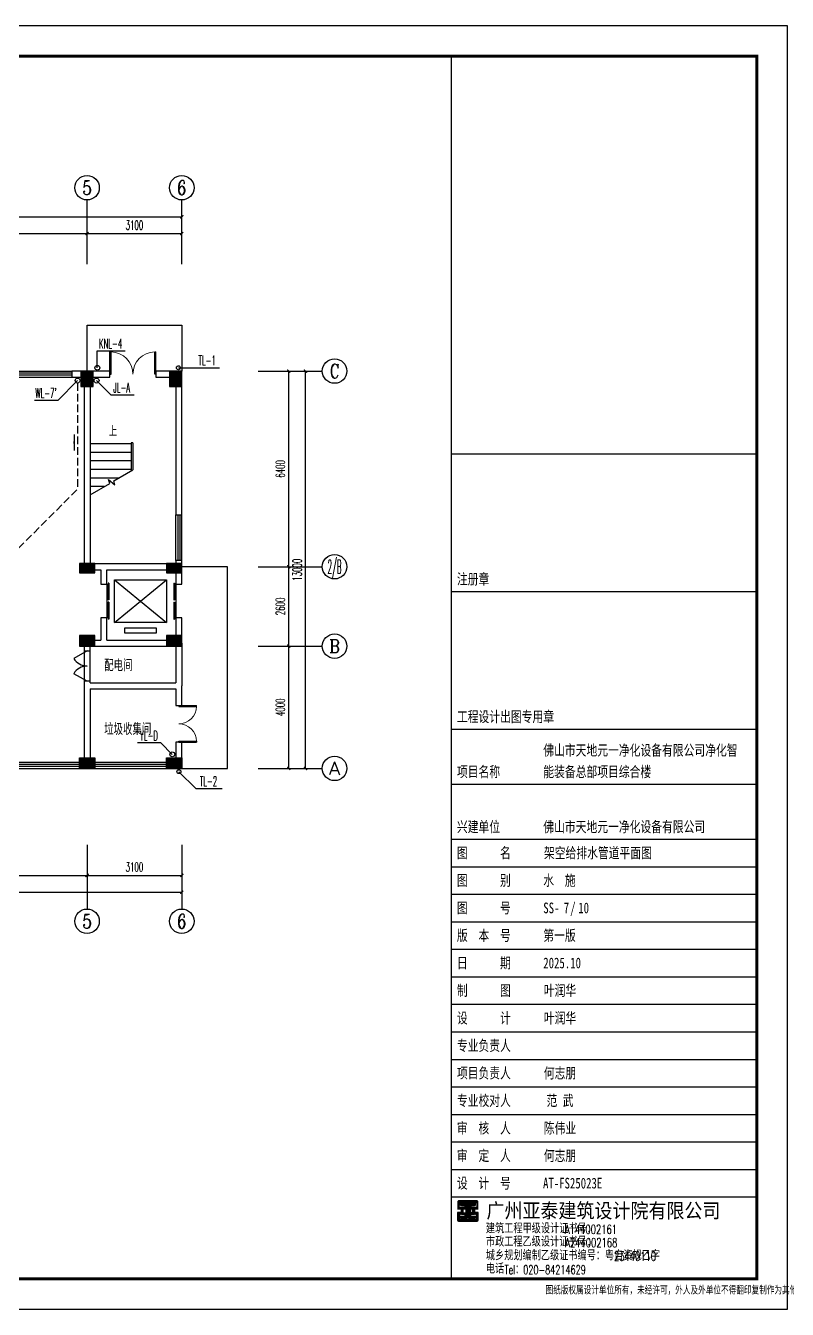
# Model space of a CAD drawing. Extents: x -1254782 to -617813, y -619975 to -323764.
# Drawn here: x -828526 to -803596, y -379629 to -337629 of the extents above; entities that cross this region are included whole.
import ezdxf
from ezdxf.enums import TextEntityAlignment as Align

# ---------------------------------------------------------------- set-up
doc = ezdxf.new("R2010")
doc.units = 0
doc.header["$LTSCALE"] = 1000
doc.header["$MEASUREMENT"] = 0
doc.linetypes.add('DASH', pattern=[0.35, 0.25, -0.1])
for name, color, linetype in [('2', 2, 'Continuous'), ('4', 4, 'Continuous'), ('9', 9, 'Continuous'), ('AXIS', 3, 'Continuous'), ('AXIS_TEXT', 7, 'Continuous'), ('DIM_SYMB', 3, 'Continuous'), ('EVTR', 2, 'Continuous'), ('PIPE-污水', 5, 'DASH'), ('PUB_TITLE', 4, 'Continuous'), ('STAIR', 2, 'Continuous'), ('TWT_LEAD', 3, 'Continuous'), ('TWT_SYMB', 3, 'Continuous'), ('TWT_TEXT', 7, 'Continuous'), ('VPIPE-污水', 5, 'DASH'), ('VPIPE-给水', 1, 'Continuous'), ('VPIPE-雨水', 222, 'DASH'), ('WALL', 7, 'Continuous'), ('WINDOW', 4, 'Continuous'), ('框', 130, 'Continuous')]:
    doc.layers.add(name, color=color, linetype=linetype)
doc.styles.add('-宋体', font='simsun_0.shx', dxfattribs={"width": 0.8})
doc.styles.add('_TCH_AXIS', font='COMPLEX', dxfattribs={"bigfont": 'GBCBIG'})
doc.styles.add('_TCH_DIM', font='SIMPLEX.shx', dxfattribs={"width": 0.8, "bigfont": 'GBCBIG.shx'})
doc.styles.add('_TCH_DIM_T3', font='SIMPLEX.shx', dxfattribs={"width": 0.564706, "bigfont": 'GBCBIG.shx'})
doc.styles.add('COMPLEX', font='COMPLEX')
doc.styles.add('TBC', font='simhei_0.shx', dxfattribs={"width": 0.9})
doc.styles.add('天正', font='SIMPLEX.shx', dxfattribs={"width": 0.7, "bigfont": 'HZTXT.shx'})
doc.dimstyles.new('_TCH_ARCH&&100', dxfattribs={"dimtxt": 297.5, "dimasz": 100, "dimexe": 250, "dimexo": 300, "dimgap": 126.25, "dimtad": 1, "dimdec": 0, "dimzin": 0, "dimdsep": 46, "dimtxsty": '_TCH_DIM_T3', "dimblk": 'ARCHTICK', "dimcen": 0.09, "dimclrt": 7, "dimazin": 2, "dimtfac": 1, "dimtdec": 0, "dimtix": 1, "dimtmove": 2, "dimatfit": 3, "dimfxl": 1, "dimtolj": 1, "dimtzin": 0, "dimarcsym": 0})

# ---------------------------------------------------------------- blocks, each defined once
blk = doc.blocks.new('A$C66D56BDA')
at = {"layer": '9'}
for points in [[(0, 100), (400, 100), (400, 600), (0, 600)], [(3300, 600), (3000, 600), (3000, 100), (3300, 100)], [(6400, 100), (6800, 100), (6800, 600), (6400, 600)], [(13400, 100), (13800, 100), (13800, 600), (13400, 600)], [(20400, 100), (20800, 100), (20800, 600), (20400, 600)], [(27400, 100), (27800, 100), (27800, 600), (27400, 600)], [(30300, 100), (30700, 100), (30700, 600), (30300, 600)], [(3300, -5500), (3000, -5500), (3000, -6000), (3300, -6000)], [(27850, -6000), (27850, -5700), (27350, -5700), (27350, -6000)], [(30700, -6000), (30700, -5700), (30200, -5700), (30200, -6000)], [(6850, -8600), (6850, -8200), (6350, -8200), (6350, -8600)], [(13850, -8600), (13850, -8200), (13350, -8200), (13350, -8600)], [(20850, -8600), (20850, -8200), (20350, -8200), (20350, -8600)], [(27850, -8400), (27850, -8050), (27350, -8050), (27350, -8400)], [(30700, -8400), (30700, -8050), (30200, -8050), (30200, -8400)]]:
    blk.add_hatch(color=256, dxfattribs=at).paths.add_polyline_path(points)
h = blk.add_hatch(color=256, dxfattribs=at)
edge = h.paths.add_edge_path()
edge.add_line((125, -6000), (448, -6000))
edge.add_line((448, -6000), (448, -5100))
edge.add_line((448, -5100), (0, -5100))
edge.add_arc((3300, -5100), 3300, 180, 195.8266)
at = {"layer": 'WALL'}
for points in [[(0, 100), (400, 100), (400, 600), (0, 600)], [(3300, 600), (3000, 600), (3000, 100), (3300, 100)], [(6400, 100), (6800, 100), (6800, 600), (6400, 600)], [(13400, 100), (13800, 100), (13800, 600), (13400, 600)], [(20400, 100), (20800, 100), (20800, 600), (20400, 600)], [(27400, 100), (27800, 100), (27800, 600), (27400, 600)], [(30300, 100), (30700, 100), (30700, 600), (30300, 600)], [(3300, -5500), (3000, -5500), (3000, -6000), (3300, -6000)], [(27850, -6000), (27850, -5700), (27350, -5700), (27350, -6000)], [(30700, -6000), (30700, -5700), (30200, -5700), (30200, -6000)], [(6850, -8600), (6850, -8200), (6350, -8200), (6350, -8600)], [(13850, -8600), (13850, -8200), (13350, -8200), (13350, -8600)], [(20850, -8600), (20850, -8200), (20350, -8200), (20350, -8600)], [(27850, -8400), (27850, -8050), (27350, -8050), (27350, -8400)], [(30700, -8400), (30700, -8050), (30200, -8050), (30200, -8400)]]:
    blk.add_lwpolyline(points, close=True, dxfattribs=at)
blk.add_lwpolyline([(125, -6000), (448, -6000), (448, -5100), (0, -5100, 0.069167), (125, -6000, -0.123047)], format="xyb", dxfattribs=at)
blk = doc.blocks.new('saadbadb')
h = blk.add_hatch(color=256)
h.dxf.hatch_style = 1
h.paths.add_polyline_path([(-222370, -64738), (-221870, -64738), (-221870, -65088), (-222370, -65088)])
at = {"layer": 'WALL'}
blk.add_lwpolyline([(-222370, -64738), (-221870, -64738), (-221870, -65088), (-222370, -65088)], close=True, dxfattribs=at)
blk = doc.blocks.new('$WINLIB2D$00000001')
at = {"color": 0}
for points in [[(-0.5, 0.5), (-0.5, -0.5)], [(-0.5, 0.5), (0.5, 0.5)], [(0.5, -0.5), (0.5, 0.5)], [(0.5, 0.167), (-0.5, 0.167)], [(0.5, -0.167), (-0.5, -0.167)], [(-0.5, -0.5), (0.5, -0.5)]]:
    blk.add_lwpolyline(points, dxfattribs=at)
blk = doc.blocks.new('$DORLIB2D$00000127')
at = {"color": 0}
for points in [[(-0.533, 0.795), (-0.533, 0.69)], [(-0.033, 0.795), (-0.533, 0.795)], [(-0.033, 0.795), (-0.033, 0.69)], [(0.533, 0.795), (0.033, 0.795)], [(0.033, 0.795), (0.033, 0.69)], [(0.533, 0.795), (0.533, 0.69)], [(-0.033, 0.69), (-0.533, 0.69)], [(0.5, 0.5), (-0.5, 0.5)], [(0.533, 0.69), (0.033, 0.69)]]:
    blk.add_lwpolyline(points, dxfattribs=at)
blk = doc.blocks.new('$TCHSYS$WIN2D')
for p, q in [((-0.5, 0.5), (0.5, 0.5)), ((-0.5, 0.5), (-0.5, -0.5)), ((0.5, 0.5), (0.5, -0.5)), ((0.5, 0.1667), (-0.5, 0.1667)), ((0.5, -0.1667), (-0.5, -0.1667)), ((-0.5, -0.5), (0.5, -0.5))]:
    blk.add_line(p, q)
blk = doc.blocks.new('_ArchTick')
at = {"color": 0, "linetype": 'ByBlock', "const_width": 0.4}
blk.add_lwpolyline([(-0.5, -0.5), (0.5, 0.5)], dxfattribs=at)
blk = doc.blocks.new('*D264')
at = {"layer": 'AXIS', "color": 0, "lineweight": -2, "transparency": 16777216}
for p, q in [((3900, 2600), (3900, 1100)), ((34600, 2600), (34600, 1100)), ((3900, 1350), (34600, 1350))]:
    blk.add_line(p, q, dxfattribs=at)
at = {"layer": 'Defpoints', "color": 0, "transparency": 16777216}
for p in [(3900, 2900), (34600, 2900), (34600, 1350)]:
    blk.add_point(p, dxfattribs=at)
at = {"layer": 'AXIS', "color": 0, "lineweight": -2, "transparency": 16777216, "xscale": 100, "yscale": 100, "zscale": 100, "rotation": 180}
blk.add_blockref('_ArchTick', (3900, 1350), dxfattribs=at)
at = {"layer": 'AXIS', "color": 0, "lineweight": -2, "transparency": 16777216, "xscale": 100, "yscale": 100, "zscale": 100}
blk.add_blockref('_ArchTick', (34600, 1350), dxfattribs=at)
at = {"layer": 'AXIS', "color": 7, "transparency": 16777216, "insert": (19250, 1625), "char_height": 297.5, "attachment_point": 5, "style": '_TCH_DIM_T3'}
blk.add_mtext('\\A1;30700', dxfattribs=at)
blk = doc.blocks.new('*D268')
at = {"layer": 'AXIS', "color": 0, "lineweight": -2, "transparency": 16777216}
for p, q in [((24500, 2600), (24500, 1650)), ((31500, 2600), (31500, 1650)), ((24500, 1900), (31500, 1900))]:
    blk.add_line(p, q, dxfattribs=at)
at = {"layer": 'Defpoints', "color": 0, "transparency": 16777216}
for p in [(24500, 2900), (31500, 2900), (31500, 1900)]:
    blk.add_point(p, dxfattribs=at)
at = {"layer": 'AXIS', "color": 0, "lineweight": -2, "transparency": 16777216, "xscale": 100, "yscale": 100, "zscale": 100, "rotation": 180}
blk.add_blockref('_ArchTick', (24500, 1900), dxfattribs=at)
at = {"layer": 'AXIS', "color": 0, "lineweight": -2, "transparency": 16777216, "xscale": 100, "yscale": 100, "zscale": 100}
blk.add_blockref('_ArchTick', (31500, 1900), dxfattribs=at)
at = {"layer": 'AXIS', "color": 7, "transparency": 16777216, "insert": (28000, 2175), "char_height": 297.5, "attachment_point": 5, "style": '_TCH_DIM_T3'}
blk.add_mtext('\\A1;7000', dxfattribs=at)
blk = doc.blocks.new('*D269')
at = {"layer": 'AXIS', "color": 0, "lineweight": -2, "transparency": 16777216}
for p, q in [((31500, 2600), (31500, 1650)), ((34600, 2600), (34600, 1650)), ((31500, 1900), (34600, 1900))]:
    blk.add_line(p, q, dxfattribs=at)
at = {"layer": 'Defpoints', "color": 0, "transparency": 16777216}
for p in [(31500, 2900), (34600, 2900), (34600, 1900)]:
    blk.add_point(p, dxfattribs=at)
at = {"layer": 'AXIS', "color": 0, "lineweight": -2, "transparency": 16777216, "xscale": 100, "yscale": 100, "zscale": 100, "rotation": 180}
blk.add_blockref('_ArchTick', (31500, 1900), dxfattribs=at)
at = {"layer": 'AXIS', "color": 0, "lineweight": -2, "transparency": 16777216, "xscale": 100, "yscale": 100, "zscale": 100}
blk.add_blockref('_ArchTick', (34600, 1900), dxfattribs=at)
at = {"layer": 'AXIS', "color": 7, "transparency": 16777216, "insert": (33050, 2175), "char_height": 297.5, "attachment_point": 5, "style": '_TCH_DIM_T3'}
blk.add_mtext('\\A1;3100', dxfattribs=at)
blk = doc.blocks.new('*D270')
at = {"layer": 'AXIS', "color": 0, "lineweight": -2, "transparency": 16777216}
for p, q in [((3900, 22200), (3900, 23700)), ((34600, 22200), (34600, 23700)), ((3900, 23450), (34600, 23450))]:
    blk.add_line(p, q, dxfattribs=at)
at = {"layer": 'Defpoints', "color": 0, "transparency": 16777216}
for p in [(34600, 23450), (3900, 21900), (34600, 21900)]:
    blk.add_point(p, dxfattribs=at)
at = {"layer": 'AXIS', "color": 0, "lineweight": -2, "transparency": 16777216, "xscale": 100, "yscale": 100, "zscale": 100, "rotation": 180}
blk.add_blockref('_ArchTick', (3900, 23450), dxfattribs=at)
at = {"layer": 'AXIS', "color": 0, "lineweight": -2, "transparency": 16777216, "xscale": 100, "yscale": 100, "zscale": 100}
blk.add_blockref('_ArchTick', (34600, 23450), dxfattribs=at)
at = {"layer": 'AXIS', "color": 7, "transparency": 16777216, "insert": (19250, 23725), "char_height": 297.5, "attachment_point": 5, "style": '_TCH_DIM_T3'}
blk.add_mtext('\\A1;30700', dxfattribs=at)
blk = doc.blocks.new('*D274')
at = {"layer": 'AXIS', "color": 0, "lineweight": -2, "transparency": 16777216}
for p, q in [((24500, 22200), (24500, 23150)), ((31500, 22200), (31500, 23150)), ((24500, 22900), (31500, 22900))]:
    blk.add_line(p, q, dxfattribs=at)
at = {"layer": 'Defpoints', "color": 0, "transparency": 16777216}
for p in [(31500, 22900), (24500, 21900), (31500, 21900)]:
    blk.add_point(p, dxfattribs=at)
at = {"layer": 'AXIS', "color": 0, "lineweight": -2, "transparency": 16777216, "xscale": 100, "yscale": 100, "zscale": 100, "rotation": 180}
blk.add_blockref('_ArchTick', (24500, 22900), dxfattribs=at)
at = {"layer": 'AXIS', "color": 0, "lineweight": -2, "transparency": 16777216, "xscale": 100, "yscale": 100, "zscale": 100}
blk.add_blockref('_ArchTick', (31500, 22900), dxfattribs=at)
at = {"layer": 'AXIS', "color": 7, "transparency": 16777216, "insert": (28000, 23175), "char_height": 297.5, "attachment_point": 5, "style": '_TCH_DIM_T3'}
blk.add_mtext('\\A1;7000', dxfattribs=at)
blk = doc.blocks.new('*D275')
at = {"layer": 'AXIS', "color": 0, "lineweight": -2, "transparency": 16777216}
for p, q in [((31500, 22200), (31500, 23150)), ((34600, 22200), (34600, 23150)), ((31500, 22900), (34600, 22900))]:
    blk.add_line(p, q, dxfattribs=at)
at = {"layer": 'Defpoints', "color": 0, "transparency": 16777216}
for p in [(34600, 22900), (31500, 21900), (34600, 21900)]:
    blk.add_point(p, dxfattribs=at)
at = {"layer": 'AXIS', "color": 0, "lineweight": -2, "transparency": 16777216, "xscale": 100, "yscale": 100, "zscale": 100, "rotation": 180}
blk.add_blockref('_ArchTick', (31500, 22900), dxfattribs=at)
at = {"layer": 'AXIS', "color": 0, "lineweight": -2, "transparency": 16777216, "xscale": 100, "yscale": 100, "zscale": 100}
blk.add_blockref('_ArchTick', (34600, 22900), dxfattribs=at)
at = {"layer": 'AXIS', "color": 7, "transparency": 16777216, "insert": (33050, 23175), "char_height": 297.5, "attachment_point": 5, "style": '_TCH_DIM_T3'}
blk.add_mtext('\\A1;3100', dxfattribs=at)
blk = doc.blocks.new('_AXISO')
blk.add_circle((0, 0), 0.5)
at = {"layer": 'AXIS_TEXT', "style": 'COMPLEX', "width": 1.041667}
blk.add_attdef('A', text='', height=0.56, dxfattribs=at).set_placement((-0.25, -0.28), (0.25, -0.28), align=Align.FIT)
blk = doc.blocks.new('*D280')
at = {"layer": 'AXIS', "color": 0, "lineweight": -2, "transparency": 16777216}
for p, q in [((37400, 18400), (38900, 18400)), ((38650, 5400), (38650, 18400)), ((37400, 5400), (38900, 5400))]:
    blk.add_line(p, q, dxfattribs=at)
at = {"layer": 'Defpoints', "color": 0, "transparency": 16777216}
for p in [(37100, 18400), (38650, 18400), (37100, 5400)]:
    blk.add_point(p, dxfattribs=at)
at = {"layer": 'AXIS', "color": 0, "lineweight": -2, "transparency": 16777216, "xscale": 100, "yscale": 100, "zscale": 100}
for p, rotation in [((38650, 18400), 90), ((38650, 5400), 270)]:
    blk.add_blockref('_ArchTick', p, dxfattribs=dict(at, rotation=rotation))
at = {"layer": 'AXIS', "color": 7, "transparency": 16777216, "insert": (38375, 11900), "char_height": 297.5, "attachment_point": 5, "rotation": 90, "style": '_TCH_DIM_T3'}
blk.add_mtext('\\A1;13000', dxfattribs=at)
blk = doc.blocks.new('*D281')
at = {"layer": 'AXIS', "color": 0, "lineweight": -2, "transparency": 16777216}
for p, q in [((37400, 9400), (38350, 9400)), ((38100, 5400), (38100, 9400)), ((37400, 5400), (38350, 5400))]:
    blk.add_line(p, q, dxfattribs=at)
at = {"layer": 'Defpoints', "color": 0, "transparency": 16777216}
for p in [(37100, 9400), (38100, 9400), (37100, 5400)]:
    blk.add_point(p, dxfattribs=at)
at = {"layer": 'AXIS', "color": 0, "lineweight": -2, "transparency": 16777216, "xscale": 100, "yscale": 100, "zscale": 100}
for p, rotation in [((38100, 9400), 90), ((38100, 5400), 270)]:
    blk.add_blockref('_ArchTick', p, dxfattribs=dict(at, rotation=rotation))
at = {"layer": 'AXIS', "color": 7, "transparency": 16777216, "insert": (37825, 7400), "char_height": 297.5, "attachment_point": 5, "rotation": 90, "style": '_TCH_DIM_T3'}
blk.add_mtext('\\A1;4000', dxfattribs=at)
blk = doc.blocks.new('*D282')
at = {"layer": 'AXIS', "color": 0, "lineweight": -2, "transparency": 16777216}
for p, q in [((37400, 12000), (38350, 12000)), ((38100, 9400), (38100, 12000)), ((37400, 9400), (38350, 9400))]:
    blk.add_line(p, q, dxfattribs=at)
at = {"layer": 'Defpoints', "color": 0, "transparency": 16777216}
for p in [(37100, 12000), (38100, 12000), (37100, 9400)]:
    blk.add_point(p, dxfattribs=at)
at = {"layer": 'AXIS', "color": 0, "lineweight": -2, "transparency": 16777216, "xscale": 100, "yscale": 100, "zscale": 100}
for p, rotation in [((38100, 12000), 90), ((38100, 9400), 270)]:
    blk.add_blockref('_ArchTick', p, dxfattribs=dict(at, rotation=rotation))
at = {"layer": 'AXIS', "color": 7, "transparency": 16777216, "insert": (37825, 10700), "char_height": 297.5, "attachment_point": 5, "rotation": 90, "style": '_TCH_DIM_T3'}
blk.add_mtext('\\A1;2600', dxfattribs=at)
blk = doc.blocks.new('*D283')
at = {"layer": 'AXIS', "color": 0, "lineweight": -2, "transparency": 16777216}
for p, q in [((37400, 18400), (38350, 18400)), ((38100, 12000), (38100, 18400)), ((37400, 12000), (38350, 12000))]:
    blk.add_line(p, q, dxfattribs=at)
at = {"layer": 'Defpoints', "color": 0, "transparency": 16777216}
for p in [(37100, 18400), (38100, 18400), (37100, 12000)]:
    blk.add_point(p, dxfattribs=at)
at = {"layer": 'AXIS', "color": 0, "lineweight": -2, "transparency": 16777216, "xscale": 100, "yscale": 100, "zscale": 100}
for p, rotation in [((38100, 18400), 90), ((38100, 12000), 270)]:
    blk.add_blockref('_ArchTick', p, dxfattribs=dict(at, rotation=rotation))
at = {"layer": 'AXIS', "color": 7, "transparency": 16777216, "insert": (37825, 15200), "char_height": 297.5, "attachment_point": 5, "rotation": 90, "style": '_TCH_DIM_T3'}
blk.add_mtext('\\A1;6400', dxfattribs=at)
blk = doc.blocks.new('$DorLib2D$00000002')
for p, q in [((-0.5, 0), (-0.5, 0.4875)), ((-0.475, 0.4875), (-0.5, 0.4875)), ((-0.475, 0), (-0.475, 0.4875)), ((0.475, 0), (0.475, 0.4875)), ((0.475, 0.4875), (0.5, 0.4875)), ((0.5, 0), (0.5, 0.4875)), ((-0.5, 0), (-0.475, 0)), ((0.5, 0), (0.475, 0))]:
    blk.add_line(p, q)
at = {"lineweight": 13}
for centre, start, end in [((-0.4875, 0), 0, 88.53072), ((0.4875, 0), 91.46928, 180)]:
    blk.add_arc(centre, 0.4875, start, end, dxfattribs=at)
blk = doc.blocks.new('$DorLib2D$00000231')
at = {"color": 0}
for p, q in [((-0.5, 0), (-0.25, 0.433)), ((0.5, 0), (0.25, 0.433))]:
    blk.add_line(p, q, dxfattribs=at)
for centre, start, end in [((-0.5, 0), 0, 60), ((0.5, 0), 120, 180)]:
    blk.add_arc(centre, 0.5, start, end, dxfattribs=at)
blk = doc.blocks.new('A$C29A34EED')
at = {"layer": '框'}
for p, q in [((0, 461), (0, 14461)), ((0, 14461), (2000, 14461)), ((500, 461), (500, 14461)), ((1000, 461), (1000, 14461)), ((1500, 461), (1500, 14461)), ((2000, 461), (2000, 14461)), ((2000, 12961), (0, 12961)), ((2000, 10961), (0, 10961)), ((2000, 9005), (0, 9005)), ((2000, 7461), (0, 7461)), ((2000, 5961), (0, 5961)), ((2000, 3961), (0, 3961)), ((2000, 2005), (0, 2005)), ((2000, 461), (0, 461))]:
    blk.add_line(p, q, dxfattribs=at)
at = {"layer": '框', "style": '_TCH_DIM', "width": 0.8}
for s, p in [('日 期', (462, 13120)), ('签  名', (466, 11253)), ('实  名', (466, 9253)), ('工艺机械', (1953, 7486)), ('专 业', (472, 7613)), ('电 气', (957, 7555)), ('空 调', (1460, 7573)), ('日 期', (462, 6120)), ('签  名', (466, 4253)), ('实  名', (466, 2253)), ('专 业', (480, 613)), ('建 筑', (967, 607)), ('结 构', (1470, 612)), ('给排水', (1970, 645)), ('会', (470, 12)), ('签', (1174, -12))]:
    blk.add_text(s, height=450, rotation=90, dxfattribs=at).set_placement(p)
blk = doc.blocks.new('A$C54597E38')
at = {"layer": '9'}
h = blk.add_hatch(dxfattribs=at)
h.set_pattern_fill('ANSI31', color=256, scale=70.630202, angle=135, style=0)
h.set_pattern_definition([(180, (-153496.256, -56662.455), (-2e-15, -8.82877527), [])])
edge = h.paths.add_edge_path()
edge.add_line((99, 458), (99, 400))
edge.add_line((99, 400), (0, 400))
edge.add_line((0, 400), (0, 620))
edge.add_arc((64, 620), 63.6, 90, 180, ccw=False)
edge.add_line((64, 683), (622, 683))
edge.add_arc((622, 620), 63.6, 0, 90, ccw=False)
edge.add_line((685, 620), (685, 396))
edge.add_line((685, 396), (594, 396))
edge.add_line((594, 396), (594, 463))
edge.add_line((594, 463), (614, 463))
edge.add_line((614, 463), (624, 463))
edge.add_line((624, 463), (624, 613))
edge.add_line((624, 613), (68, 613))
edge.add_line((68, 613), (68, 458))
edge.add_line((68, 458), (99, 458))
h.paths.add_polyline_path([(369, 293), (369, 582), (586, 582), (586, 519), (436, 519), (436, 458), (557, 458), (557, 225), (431, 225), (431, 166), (588, 166), (588, 112), (370, 112), (370, 226), (321, 226), (321, 112), (103, 112), (103, 166), (260, 166), (260, 225), (133, 225), (133, 458), (255, 458), (255, 519), (104, 519), (104, 582), (321, 582), (321, 293)])
h.paths.add_polyline_path([(196, 399), (265, 399), (265, 289), (196, 289)], flags=16)
h.paths.add_polyline_path([(494, 399), (425, 399), (425, 289), (494, 289)], flags=16)
edge = h.paths.add_edge_path()
edge.add_line((99, 225), (99, 283))
edge.add_line((99, 283), (0, 283))
edge.add_line((0, 283), (0, 64))
edge.add_arc((64, 64), 63.6, 180, 270)
edge.add_line((64, 0), (622, 0))
edge.add_arc((622, 64), 63.6, 270, 360)
edge.add_line((685, 64), (685, 287))
edge.add_line((685, 287), (594, 287))
edge.add_line((594, 287), (594, 220))
edge.add_line((594, 220), (614, 220))
edge.add_line((614, 220), (624, 220))
edge.add_line((624, 220), (624, 71))
edge.add_line((624, 71), (68, 71))
edge.add_line((68, 71), (68, 225))
edge.add_line((68, 225), (99, 225))
blk.add_lwpolyline([(369, 293), (369, 293), (369, 582), (586, 582), (586, 519), (436, 519), (436, 458), (557, 458), (557, 225), (431, 225), (431, 166), (588, 166), (588, 112), (370, 112), (370, 226), (321, 226), (321, 112), (103, 112), (103, 166), (260, 166), (260, 225), (133, 225), (133, 458), (255, 458), (255, 519), (104, 519), (104, 582), (321, 582), (321, 293), (369, 293)], dxfattribs=at)
blk.add_lwpolyline([(99, 225), (99, 283), (0, 283), (0, 64, 0.414214), (64, 0), (622, 0, 0.414214), (685, 64), (685, 287), (594, 287), (594, 220), (614, 220), (624, 220), (624, 71), (68, 71), (68, 225)], format="xyb", close=True, dxfattribs=at)
blk.add_lwpolyline([(494, 399), (425, 399), (425, 289), (494, 289)], close=True, dxfattribs=at)
blk = doc.blocks.new('框')
at = {"layer": '4'}
for p, q in [((-296744, 162730), (-296744, 136314)), ((-286744, 162730), (-286744, 136314))]:
    blk.add_line(p, q, dxfattribs=at)
at = {"layer": '框'}
for p, q in [((-296744, 176314), (-296744, 136314)), ((-286744, 176314), (-286744, 136314)), ((-296744, 163305), (-286744, 163305)), ((-296744, 158802), (-286744, 158802)), ((-296744, 154299), (-286744, 154299)), ((-296744, 152498), (-286744, 152498)), ((-296744, 150697), (-286744, 150697)), ((-296744, 149796), (-286744, 149796)), ((-296744, 148896), (-286744, 148896)), ((-296744, 147995), (-286744, 147995)), ((-296744, 147095), (-286744, 147095)), ((-296744, 146194), (-286744, 146194)), ((-296744, 145293), (-286744, 145293)), ((-296744, 144393), (-286744, 144393)), ((-296744, 143492), (-286744, 143492)), ((-296744, 142592), (-286744, 142592)), ((-296744, 141691), (-286744, 141691)), ((-296744, 140790), (-286744, 140790)), ((-296744, 139890), (-286744, 139890)), ((-296744, 138989), (-286744, 138989))]:
    blk.add_line(p, q, dxfattribs=at)
at = {"layer": '4'}
blk.add_blockref('A$C54597E38', (-296545, 138194), dxfattribs=at)
at = {"layer": 'TWT_TEXT', "style": 'TBC', "width": 0.9}
blk.add_text('广州亚泰建筑设计院有限公司', height=480, dxfattribs=at).set_placement((-295594, 138303))
at = {"layer": 'TWT_TEXT', "style": '_TCH_DIM'}
for s, height, p in [('建筑工程甲级设计证书号：', 300, (-295611, 137801)), ('市政工程乙级设计证书号：', 300, (-295611, 137369)), ('城乡规划编制乙级证书编号：粤自资规乙字', 300, (-295611, 136920)), ('电话', 300, (-295611, 136486)), ('图纸版权属设计单位所有，未经许可，外人及外单位不得翻印复制作为其他工程之用', 249.73, (-293659, 135803))]:
    blk.add_text(s, height=height, rotation=359.9997, dxfattribs=at).set_placement(p)
at = {"layer": 'TWT_TEXT', "style": '天正', "width": 0.67}
for s, height, p in [('A144002161', 300, (-293024, 137780)), ('A244002168', 300, (-293014, 137347)), ('23440110', 300, (-291419, 136901)), ('Tel：020-84214629', 290, (-295000, 136465))]:
    blk.add_text(s, height=height, rotation=359.9997, dxfattribs=at).set_placement(p)
at = {"layer": '框', "style": '-宋体', "width": 0.74}
for s, p in [('注册章', (-296559, 159033)), ('工程设计出图专用章', (-296559, 154530)), ('佛山市天地元一净化设备有限公司净化智', (-293732, 153432)), ('项目名称', (-296559, 152729)), ('能装备总部项目综合楼', (-293732, 152729)), ('兴建单位', (-296559, 150928)), ('佛山市天地元一净化设备有限公司', (-293732, 150928)), ('图      名', (-296559, 150075)), ('图      别', (-296559, 149174)), ('水  施', (-293732, 149174)), ('图      号', (-296559, 148273)), ('SS-  /', (-293732, 148273)), ('10', (-292587, 148273)), ('版  本  号', (-296559, 147373)), ('第一版', (-293732, 147373)), ('日      期', (-296559, 146472)), ('2025.10', (-293732, 146472)), ('制      图', (-296559, 145572)), ('设      计', (-296559, 144671)), ('专业负责人', (-296559, 143770)), ('项目负责人', (-296559, 142870)), ('专业校对人', (-296559, 141969)), ('审  核  人', (-296559, 141069)), ('审  定  人', (-296559, 140168)), ('设  计  号', (-296559, 139267)), ('AT-FS25023E', (-293740, 139267))]:
    blk.add_text(s, height=350, dxfattribs=at).set_placement(p)
for s, p in [('叶润华', (-293185, 145572)), ('叶润华', (-293185, 144671)), ('何志朋', (-293185, 142870)), ('范 武', (-293185, 141969)), ('陈伟业', (-293185, 141069)), ('何志朋', (-293185, 140168))]:
    blk.add_text(s, height=350, dxfattribs=at).set_placement(p, align=Align.CENTER)
blk = doc.blocks.new('A$C7517252D')
at = {"layer": '4'}
for name, p in [('A$C29A34EED', (0, 26072)), ('框', (344644, -135781))]:
    blk.add_blockref(name, p, dxfattribs=at)
blk = doc.blocks.new('A$C183D7180')
at = {"layer": '4'}
for points in [[(31500, 18400), (31500, 19900), (34600, 19900), (34600, 18400)], [(34600, 5400), (36100, 5400), (36100, 12000), (34600, 12000)]]:
    blk.add_lwpolyline(points, dxfattribs=at)
at = {"layer": 'AXIS'}
for p, q in [((31500, 21900), (31500, 24000)), ((34600, 21900), (34600, 24000)), ((37100, 18400), (39200, 18400)), ((37100, 12000), (39200, 12000)), ((37100, 9400), (39200, 9400)), ((37100, 5400), (39200, 5400)), ((31500, 2900), (31500, 800)), ((34600, 2900), (34600, 800))]:
    blk.add_line(p, q, dxfattribs=at)
at = {"layer": 'DIM_SYMB'}
blk.add_lwpolyline([(32300, 16160, 0, 0, 0), (32300, 15200, 80, 0, 0), (32300, 14900, 0, 0, 0)], format="xyseb", dxfattribs=at)
at = {"layer": 'EVTR'}
for p, q in [((32400, 10175), (32400, 11575)), ((32400, 11575), (34100, 11575)), ((32400, 10175), (34100, 11575)), ((32400, 11575), (34100, 10175)), ((34100, 11575), (34100, 10175)), ((34100, 10175), (32400, 10175)), ((32740, 9825), (32740, 10000)), ((32740, 10000), (33760, 10000)), ((33760, 9825), (32740, 9825)), ((33760, 10000), (33760, 9825))]:
    blk.add_line(p, q, dxfattribs=at)
at = {"layer": 'STAIR'}
for p, q in [((31600, 16020), (31600, 14355.9)), ((32940, 16020), (31600, 16020)), ((32940, 16050), (32940, 15129.5)), ((33000, 16050), (32940, 16050)), ((33000, 16050), (33000, 15164.1)), ((33000, 16020), (33000, 15164.1)), ((32940, 15740), (31600, 15740)), ((32940, 15460), (31600, 15460)), ((32940, 15180), (31600, 15180)), ((32377.8, 14804.9), (33000, 15164.1)), ((32542.5, 14900), (31600, 14900)), ((31600, 14355.9), (32239.5, 14725.1)), ((32239.5, 14725.1), (32204.5, 14855.5)), ((32204.5, 14855.5), (32410.6, 14682.6)), ((32410.6, 14682.6), (32377.8, 14804.9)), ((32057.5, 14620), (31600, 14620))]:
    blk.add_line(p, q, dxfattribs=at)
at = {"layer": 'WALL'}
for p, q in [((31500, 18400), (31000, 18400)), ((31000, 18400), (31000, 18200)), ((31000, 18200), (31400, 18200)), ((31400, 18200), (31400, 11900)), ((32250, 18400), (31500, 18400)), ((31600, 18200), (31600, 12100)), ((31600, 18200), (32250, 18200)), ((32250, 18200), (32250, 18400)), ((34600, 18400), (33750, 18400)), ((33750, 18400), (33750, 18200)), ((33750, 18200), (34400, 18200)), ((34400, 18200), (34400, 13700)), ((34600, 13700), (34600, 18400)), ((34400, 13700), (34600, 13700)), ((34600, 12200), (34400, 12200)), ((34400, 12200), (34400, 12100)), ((34600, 12000), (34600, 12200)), ((31400, 11900), (31950, 11900)), ((31600, 12100), (32050, 12100)), ((31950, 11900), (31950, 11425)), ((32050, 12100), (34400, 12100)), ((32150, 11425), (32150, 11900)), ((32150, 11900), (34400, 11900)), ((34400, 11900), (34400, 11425)), ((34600, 11425), (34600, 12000)), ((31950, 11425), (32150, 11425)), ((34400, 11425), (34600, 11425)), ((32150, 10325), (31950, 10325)), ((31950, 10325), (31950, 9600)), ((32150, 9600), (32150, 10325)), ((34600, 10325), (34400, 10325)), ((34400, 10325), (34400, 9600)), ((34600, 9500), (34600, 10325)), ((31400, 9600), (31950, 9600)), ((31400, 9600), (31400, 9250)), ((31400, 9250), (31600, 9250)), ((31600, 9400), (32050, 9400)), ((31600, 9250), (31600, 9400)), ((32050, 9400), (34400, 9400)), ((32150, 9600), (34400, 9600)), ((34400, 9400), (34400, 8200)), ((34600, 9500), (34600, 8100)), ((31600, 8250), (31400, 8250)), ((31400, 8250), (31400, 8100)), ((31400, 8100), (31400, 5600)), ((31600, 8200), (31600, 8250)), ((31600, 8200), (34400, 8200)), ((31600, 8000), (34400, 8000)), ((31600, 8000), (31600, 5600)), ((34400, 8000), (34400, 7460.1)), ((34600, 7460.1), (34600, 8100)), ((34400, 7460.1), (34600, 7460.1)), ((34600, 6260.1), (34400, 6260.1)), ((34400, 6260.1), (34400, 5600)), ((34600, 5400), (34600, 6260.1)), ((31400, 5600), (31250, 5600)), ((31250, 5600), (31250, 5400)), ((31750, 5600), (31600, 5600)), ((31750, 5400), (31750, 5600)), ((34400, 5600), (34100, 5600)), ((34100, 5600), (34100, 5400)), ((31250, 5400), (31500, 5400)), ((31500, 5400), (31750, 5400)), ((34100, 5400), (34600, 5400))]:
    blk.add_line(p, q, dxfattribs=at)
at = {"layer": 'WINDOW'}
for p, q in [((31400, 9250), (31400, 8250)), ((31600, 8250), (31600, 9250))]:
    blk.add_line(p, q, dxfattribs=at)
for name, p in [('A$C66D56BDA', (3900, 17800)), ('saadbadb', (253619.8, 70488.4)), ('saadbadb', (256469.8, 70488.4))]:
    blk.add_blockref(name, p)
at = {"layer": 'AXIS'}
ref = blk.add_blockref('_AXISO', (31500, 24400), dxfattribs=dict(at, xscale=800, yscale=800, zscale=800))
ref.add_attrib('A', '5', dxfattribs={"layer": 'AXIS_TEXT', "height": 465.9, "style": '_TCH_AXIS'}).set_placement((31344.7, 24167), (31655.3, 24167), align=Align.FIT)
ref = blk.add_blockref('_AXISO', (34600, 24400), dxfattribs=dict(at, xscale=800, yscale=800, zscale=800))
ref.add_attrib('A', '6', dxfattribs={"layer": 'AXIS_TEXT', "height": 465.9, "style": '_TCH_AXIS'}).set_placement((34444.7, 24167), (34755.3, 24167), align=Align.FIT)
ref = blk.add_blockref('_AXISO', (39600, 18400), dxfattribs=dict(at, xscale=800, yscale=800, zscale=800))
ref.add_attrib('A', 'C', dxfattribs={"layer": 'AXIS_TEXT', "height": 455.7, "style": '_TCH_AXIS'}).set_placement((39437.3, 18172.2), (39762.7, 18172.2), align=Align.FIT)
ref = blk.add_blockref('_AXISO', (39600, 12000), dxfattribs=dict(at, xscale=800, yscale=800, zscale=800))
ref.add_attrib('A', '2/B', dxfattribs={"layer": 'AXIS_TEXT', "height": 452.55, "style": '_TCH_AXIS', "width": 0.355932}).set_placement((39373.7, 11773.7), (39826.3, 11773.7), align=Align.FIT)
ref = blk.add_blockref('_AXISO', (39600, 9400), dxfattribs=dict(at, xscale=800, yscale=800, zscale=800))
ref.add_attrib('A', 'B', dxfattribs={"layer": 'AXIS_TEXT', "height": 435.3, "style": '_TCH_AXIS'}).set_placement((39423.8, 9182.4), (39776.2, 9182.4), align=Align.FIT)
ref = blk.add_blockref('_AXISO', (39600, 5400), dxfattribs=dict(at, xscale=800, yscale=800, zscale=800))
ref.add_attrib('A', 'A', dxfattribs={"layer": 'AXIS_TEXT', "height": 425.2, "style": '_TCH_AXIS'}).set_placement((39417.8, 5187.4), (39782.2, 5187.4), align=Align.FIT)
ref = blk.add_blockref('_AXISO', (31500, 400), dxfattribs=dict(at, xscale=800, yscale=800, zscale=800))
ref.add_attrib('A', '5', dxfattribs={"layer": 'AXIS_TEXT', "height": 465.9, "style": '_TCH_AXIS'}).set_placement((31344.7, 167), (31655.3, 167), align=Align.FIT)
ref = blk.add_blockref('_AXISO', (34600, 400), dxfattribs=dict(at, xscale=800, yscale=800, zscale=800))
ref.add_attrib('A', '6', dxfattribs={"layer": 'AXIS_TEXT', "height": 465.9, "style": '_TCH_AXIS'}).set_placement((34444.7, 167), (34755.3, 167), align=Align.FIT)
at = {"layer": 'WINDOW'}
for name, p, xscale, yscale, zscale in [('$DorLib2D$00000002', (33000, 18300), -1500, 1500, -1500), ('$TCHSYS$WIN2D', (27850, 18300), 6300, 200, 6300), ('$TCHSYS$WIN2D', (28000, 5500), 6500.000000003144, 200, 6500.000000003144), ('$TCHSYS$WIN2D', (32925, 5500), 2350, 200, 2350)]:
    blk.add_blockref(name, p, dxfattribs=dict(at, xscale=xscale, yscale=yscale, zscale=zscale))
at = {"layer": 'WINDOW', "rotation": 270}
for name, p, xscale, yscale, zscale in [('$WINLIB2D$00000001', (34500, 12950), -1500, 200, -1500), ('$DORLIB2D$00000127', (32050, 10875), -1100, 200, -1100), ('$DORLIB2D$00000127', (34500, 10875), -1100, -200, -1100), ('$DorLib2D$00000231', (31500, 8750), -1000, -1000, -1000), ('$DorLib2D$00000002', (34500, 6860.1), 1200, 1200, 1200)]:
    blk.add_blockref(name, p, dxfattribs=dict(at, xscale=xscale, yscale=yscale, zscale=zscale))
at = {"layer": 'DIM_SYMB', "color": 7, "style": '_TCH_DIM', "width": 0.8}
blk.add_text('上', height=337.6, dxfattribs=at).set_placement((32216.6, 16265))
at = {"layer": 'TWT_TEXT', "style": '_TCH_DIM', "width": 0.8}
for s, p in [('配电间', (32059.4, 8579.7)), ('垃圾收集间', (32059.4, 6493.1))]:
    blk.add_text(s, height=385.82, dxfattribs=at).set_placement(p)
at = {"layer": 'AXIS'}
for p1, p2, distance, picture, middle in [((3900, 21900), (34600, 21900), 1550, '*D270', (19250, 23725)), ((24500, 21900), (31500, 21900), 1000, '*D274', (28000, 23175)), ((31500, 21900), (34600, 21900), 1000, '*D275', (33050, 23175)), ((37100, 5400), (37100, 18400), -1550, '*D280', (38375, 11900)), ((37100, 12000), (37100, 18400), -1000, '*D283', (37825, 15200)), ((37100, 9400), (37100, 12000), -1000, '*D282', (37825, 10700)), ((37100, 5400), (37100, 9400), -1000, '*D281', (37825, 7400)), ((3900, 2900), (34600, 2900), -1550, '*D264', (19250, 1625)), ((24500, 2900), (31500, 2900), -1000, '*D268', (28000, 2175)), ((31500, 2900), (34600, 2900), -1000, '*D269', (33050, 2175))]:
    dim = blk.add_aligned_dim(p1=p1, p2=p2, distance=distance, dimstyle='_TCH_ARCH&&100', dxfattribs=at)
    dim.commit()
    dim.dimension.update_dxf_attribs({"geometry": picture, "text_midpoint": middle})

msp = doc.modelspace()

# ---------------------------------------------------------------- hatches: boundary and pattern name
at = {"layer": 'TWT_SYMB'}
msp.add_hatch(color=256, dxfattribs=at).paths.add_polyline_path([(-826930.1, -351000.1), (-826930.1, -351300.1), (-826970.1, -351300.1)])

# ---------------------------------------------------------------- linework, layer by layer
at = {"layer": '2'}
for centre in [(-823526.1, -348820.4), (-823511.2, -362037)]:
    msp.add_circle(centre, 64, dxfattribs=at)
at = {"layer": 'PIPE-污水', "linetype": 'DASH'}
for p in [(-826826.1, -349321), (-829748.9, -355713.8)]:
    msp.add_line(p, (-826826.1, -352791), dxfattribs=at)
at = {"layer": 'PUB_TITLE'}
msp.add_lwpolyline([(-862995.5, -379628.7), (-803595.5, -379628.7), (-803595.5, -337628.7), (-862995.5, -337628.7)], close=True, dxfattribs=at)
at = {"layer": 'PUB_TITLE', "const_width": 100}
msp.add_lwpolyline([(-860495.5, -378628.7), (-804595.5, -378628.7), (-804595.5, -338628.7), (-860495.5, -338628.7)], close=True, dxfattribs=at)
at = {"layer": 'TWT_LEAD'}
for p, q in [((-826180.7, -348820.7), (-826180.7, -348271.1)), ((-826180.7, -348271.1), (-825269.8, -348271.1)), ((-823526.1, -348820.4), (-823039.4, -348820.4)), ((-823039.4, -348820.4), (-822178.2, -348820.4)), ((-826826.1, -349241), (-827472.5, -349890.9)), ((-826205.5, -349241), (-825739.1, -349710.9)), ((-825739.1, -349710.9), (-824978.1, -349710.9)), ((-827472.5, -349890.9), (-828233.4, -349890.9)), ((-824100.2, -361096.3), (-824861.1, -361096.3)), ((-823726.1, -361470.4), (-824100.2, -361096.3)), ((-823511.2, -362037), (-822956.5, -362591.6)), ((-822956.5, -362591.6), (-822095.3, -362591.6))]:
    msp.add_line(p, q, dxfattribs=at)
at = {"layer": 'TWT_SYMB'}
msp.add_lwpolyline([(-826930.1, -351527.4), (-826930.1, -351000.1)], dxfattribs=at)
at = {"layer": 'VPIPE-污水', "linetype": 'Continuous'}
msp.add_circle((-826826.1, -349241), 80, dxfattribs=at)
at = {"layer": 'VPIPE-给水', "linetype": 'Continuous'}
msp.add_circle((-826205.5, -349241), 80, dxfattribs=at)
at = {"layer": 'VPIPE-雨水', "linetype": 'Continuous'}
for centre in [(-826180.7, -348820.7), (-823726.1, -361470.4)]:
    msp.add_circle(centre, 80, dxfattribs=at)

# ---------------------------------------------------------------- block references
at = {"layer": '4'}
msp.add_blockref('A$C7517252D', (-862495.5, -379161.3), dxfattribs=at)
at = {"layer": '9'}
msp.add_blockref('A$C183D7180', (-858015.8, -367330.7), dxfattribs=at)

# ---------------------------------------------------------------- texts
at = {"layer": 'TWT_LEAD', "color": 7, "style": '天正', "width": 0.525}
for s, p in [('KNL-4', (-826129.3, -348191.1)), ('TL-1', (-822872.8, -348740.4)), ('JL-A', (-825658.6, -349630.9)), ("WL-7'", (-828209, -349810)), ('YL-D', (-824788.6, -361016.3)), ('TL-2', (-822825.9, -362511.6))]:
    msp.add_text(s, height=320, dxfattribs=at).set_placement(p)
at = {"layer": '框', "style": '-宋体', "width": 0.74}
msp.add_text('架空给排水管道平面图', height=350, dxfattribs=at).set_placement((-811562.2, -364868))
msp.add_text('7', height=350, dxfattribs=at).set_placement((-810827, -366667.5), align=Align.CENTER)

doc.saveas('drawing.dxf')
